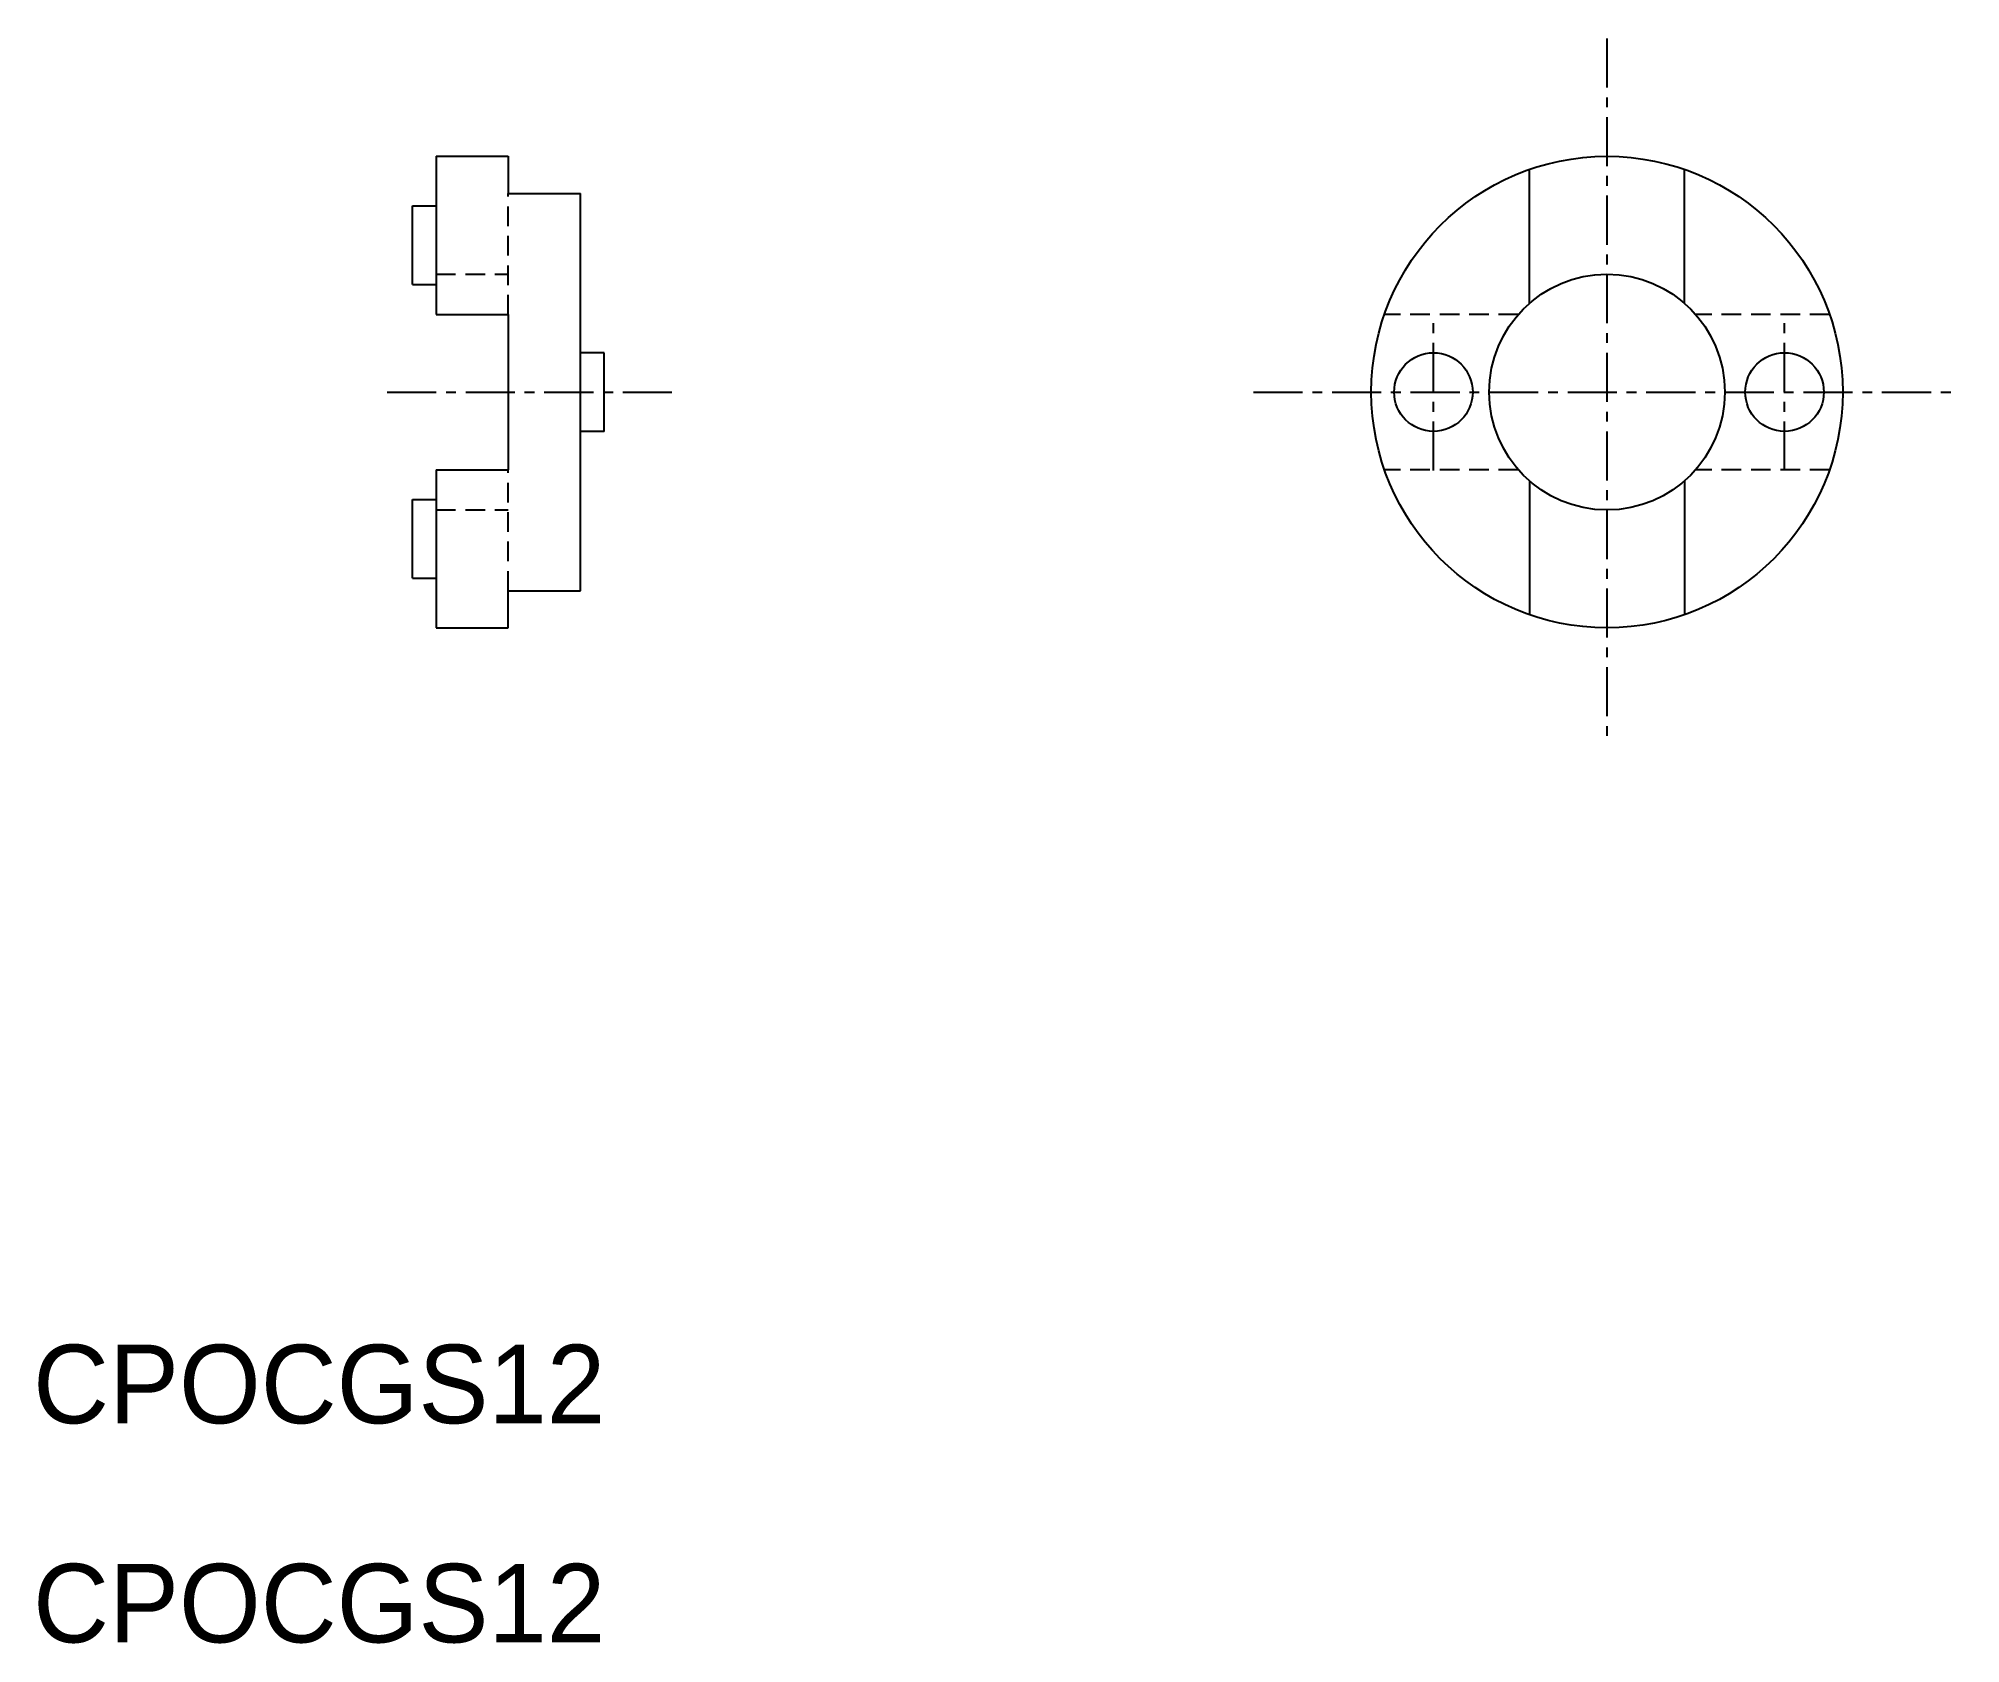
# Model space of a CAD drawing. Extents: x -1206.6 to -1157.6, y 695.5 to 736.4.
import ezdxf

# ---------------------------------------------------------------- set-up
doc = ezdxf.new("R2010")
doc.units = 0
doc.linetypes.add('CENTER', pattern=[2, 1.25, -0.25, 0.25, -0.25])
doc.linetypes.add('DASHED', pattern=[0.75, 0.5, -0.25])
doc.layers.get('0').update_dxf_attribs({"linetype": 'CONTINUOUS'})
doc.layers.add('CENTER', color=1, linetype='CENTER')

msp = doc.modelspace()

# ---------------------------------------------------------------- linework, layer by layer
at = {"color": 7, "linetype": 'CONTINUOUS'}
for p, q in [((-1196.455, 733.355), (-1196.455, 729.33)), ((-1196.455, 733.355), (-1194.615, 733.355)), ((-1194.615, 733.355), (-1194.615, 732.412)), ((-1168.622, 729.613), (-1168.622, 733.02)), ((-1164.672, 729.613), (-1164.672, 733.02)), ((-1197.055, 732.092), (-1196.455, 732.092)), ((-1197.055, 730.092), (-1197.055, 732.092)), ((-1197.055, 730.092), (-1197.055, 732.092)), ((-1194.615, 732.412), (-1192.775, 732.412)), ((-1192.775, 722.298), (-1192.775, 732.412)), ((-1197.055, 730.092), (-1196.455, 730.092)), ((-1196.455, 729.33), (-1194.615, 729.33)), ((-1194.615, 729.33), (-1194.615, 725.38)), ((-1192.175, 728.355), (-1192.775, 728.355)), ((-1192.175, 726.355), (-1192.175, 728.355)), ((-1192.175, 726.355), (-1192.775, 726.355)), ((-1196.455, 725.38), (-1194.615, 725.38)), ((-1196.455, 725.38), (-1196.455, 721.355)), ((-1197.055, 722.617), (-1197.055, 724.617)), ((-1197.055, 722.617), (-1197.055, 724.617)), ((-1197.055, 724.617), (-1196.455, 724.617)), ((-1197.055, 722.617), (-1196.455, 722.617)), ((-1194.615, 722.298), (-1192.775, 722.298)), ((-1196.455, 721.355), (-1194.615, 721.355))]:
    msp.add_line(p, q, dxfattribs=at)
at = {"color": 3, "linetype": 'DASHED'}
for p, q in [((-1194.615, 729.33), (-1194.615, 732.412)), ((-1196.455, 730.355), (-1194.615, 730.355)), ((-1168.905, 729.33), (-1172.313, 729.33)), ((-1160.981, 729.33), (-1164.389, 729.33)), ((-1194.615, 722.298), (-1194.615, 725.38)), ((-1168.905, 725.38), (-1172.313, 725.38)), ((-1160.981, 725.38), (-1164.389, 725.38)), ((-1196.455, 724.355), (-1194.615, 724.355))]:
    msp.add_line(p, q, dxfattribs=at)
for p, q in [((-1168.622, 725.096), (-1168.622, 721.681)), ((-1164.672, 725.096), (-1164.672, 721.689)), ((-1194.615, 721.355), (-1194.615, 722.298))]:
    msp.add_line(p, q)
at = {"color": 7, "linetype": 'CONTINUOUS'}
for centre, radius in [((-1166.647, 727.355), 6), ((-1166.647, 727.355), 3), ((-1171.065, 727.355), 1), ((-1162.128, 727.355), 1)]:
    msp.add_circle(centre, radius, dxfattribs=at)
at = {"layer": 'CENTER', "color": 1, "linetype": 'CENTER'}
for p, q in [((-1166.647, 736.355), (-1166.647, 718.355)), ((-1171.065, 725.355), (-1171.065, 729.355)), ((-1162.128, 725.355), (-1162.128, 729.355)), ((-1197.698, 727.355), (-1190.229, 727.355)), ((-1175.647, 727.355), (-1157.647, 727.355))]:
    msp.add_line(p, q, dxfattribs=at)

# ---------------------------------------------------------------- texts
at = {"color": 7, "linetype": 'CONTINUOUS'}
for p in [(-1206.711, 701.111), (-1206.711, 695.534)]:
    msp.add_text('CPOCGS12', height=2, dxfattribs=at).set_placement(p)

doc.saveas('drawing.dxf')
